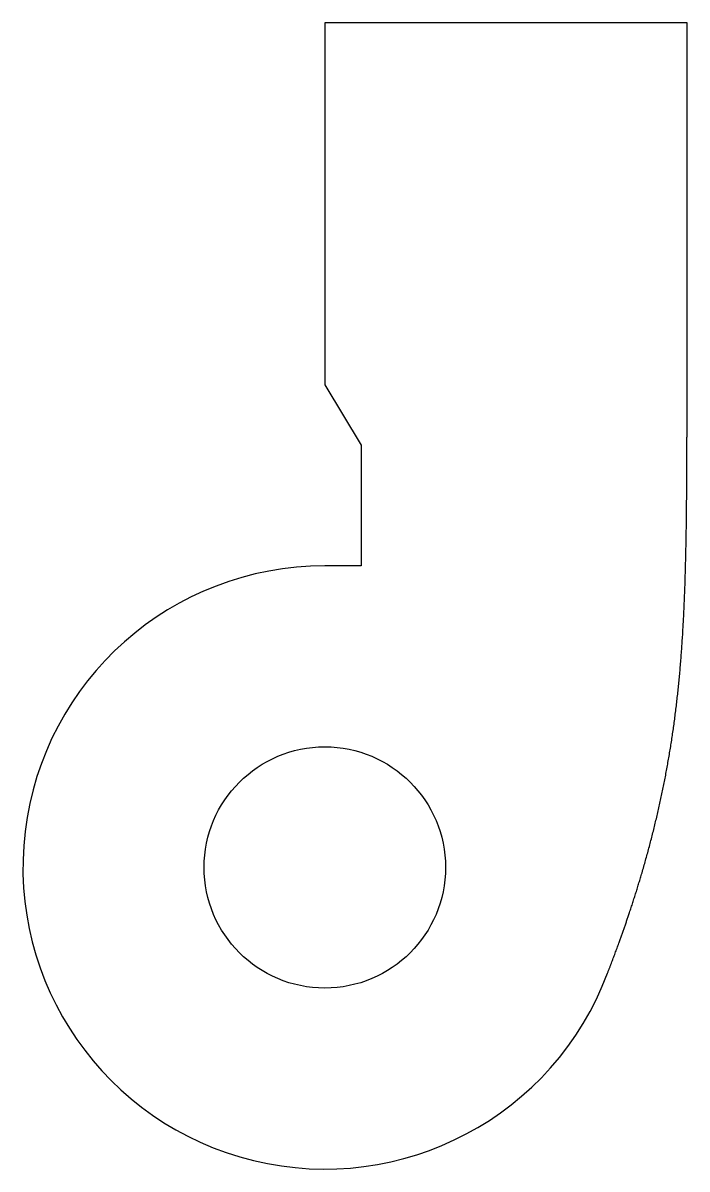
# Model space of a CAD drawing. Header units: millimetres. Extents: x -165.5 to -160, y -188.25 to -178.75.
import ezdxf

# ---------------------------------------------------------------- set-up
doc = ezdxf.new("R2010")
doc.units = ezdxf.units.MM
doc.layers.get('0').update_dxf_attribs({"linetype": 'CONTINUOUS'})

msp = doc.modelspace()

# ---------------------------------------------------------------- linework, layer by layer
for p, q in [((-160, -178.745), (-163, -178.745)), ((-163, -178.745), (-163, -181.745)), ((-160, -181.745), (-160, -178.745)), ((-163, -181.745), (-162.7, -182.245)), ((-162.7, -182.245), (-162.7, -183.245)), ((-162.7, -183.245), (-163, -183.245))]:
    msp.add_line(p, q)
msp.add_circle((-163, -185.745), 1)
msp.add_arc((-163, -185.745), 2.5, 90, 339.51268)
msp.add_open_spline([(-160.6581, -186.62), (-160.624, -186.5329), (-160.5578, -186.3585), (-160.465, -186.096), (-160.3542, -185.7444), (-160.2387, -185.3014), (-160.1475, -184.8533), (-160.0813, -184.3969), (-160.0385, -183.9271), (-160.0146, -183.4366), (-160.0037, -182.9168), (-160.0009, -182.4707), (-160.0002, -182.1161), (-160, -181.8703), (-160, -181.745)], degree=5)

doc.saveas('drawing.dxf')
